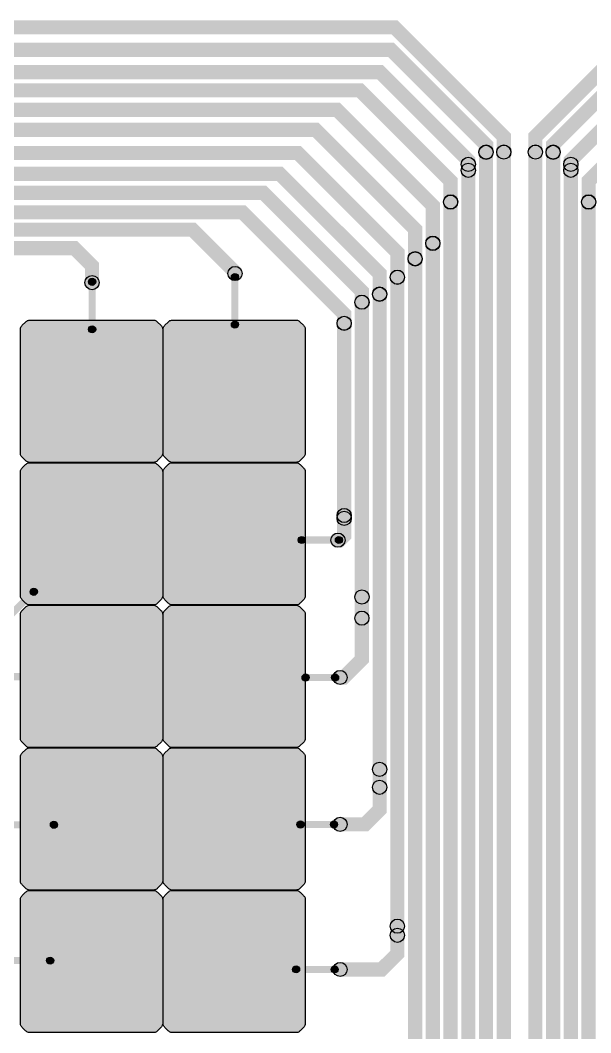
# Model space of a CAD drawing. Extents: x -57500 to 57500, y -57500 to 57500.
# Drawn here: x -7045 to 995, y 21105 to 35381 of the extents above; entities that cross this region are included whole.
import ezdxf

# ---------------------------------------------------------------- set-up
doc = ezdxf.new("R2010")
doc.units = 0
doc.header["$MEASUREMENT"] = 0
doc.layers.get('0').update_dxf_attribs({"color": 160, "true_color": 0x003fff})
doc.layers.add('Metal1', color=160, linetype='Continuous', true_color=0x003fff)

msp = doc.modelspace()

# ---------------------------------------------------------------- hatches: boundary and pattern name
h = msp.add_hatch(color=5)
edge = h.paths.add_edge_path(flags=0)
edge.add_arc((-480.25, 33522.95), 100, 0, 360)
h = msp.add_hatch(color=5)
edge = h.paths.add_edge_path(flags=0)
edge.add_arc((-480.1, 33518.1), 100, 0, 360)
h = msp.add_hatch(color=5)
edge = h.paths.add_edge_path(flags=0)
edge.add_arc((-230.6, 33521.85), 100, 0, 360)
h = msp.add_hatch(color=5)
edge = h.paths.add_edge_path(flags=0)
edge.add_arc((-230.25, 33522.95), 100, 0, 360)
h = msp.add_hatch(color=5)
edge = h.paths.add_edge_path(flags=0)
edge.add_arc((214.65, 33523.4), 100, 0, 360)
h = msp.add_hatch(color=5)
edge = h.paths.add_edge_path(flags=0)
edge.add_arc((215, 33522.3), 100, 0, 360)
h = msp.add_hatch(color=5)
edge = h.paths.add_edge_path(flags=0)
edge.add_arc((464.5, 33518.55), 100, 0, 360)
h = msp.add_hatch(color=5)
edge = h.paths.add_edge_path(flags=0)
edge.add_arc((464.65, 33523.4), 100, 0, 360)
h = msp.add_hatch(color=5)
edge = h.paths.add_edge_path(flags=0)
edge.add_arc((-730.25, 33349.3), 100, 0, 360)
h = msp.add_hatch(color=5)
edge = h.paths.add_edge_path(flags=0)
edge.add_arc((714.65, 33349.75), 100, 0, 360)
h = msp.add_hatch(color=5)
edge = h.paths.add_edge_path(flags=0)
edge.add_arc((-730.25, 33265.55), 100, 0, 360)
h = msp.add_hatch(color=5)
edge = h.paths.add_edge_path(flags=0)
edge.add_arc((714.65, 33266), 100, 0, 360)
h = msp.add_hatch(color=5)
edge = h.paths.add_edge_path(flags=0)
edge.add_arc((-980.85, 32816.15), 100, 0, 360)
h = msp.add_hatch(color=5)
edge = h.paths.add_edge_path(flags=0)
edge.add_arc((-980.25, 32821), 100, 0, 360)
h = msp.add_hatch(color=5)
edge = h.paths.add_edge_path(flags=0)
edge.add_arc((964.65, 32821.45), 100, 0, 360)
h = msp.add_hatch(color=5)
edge = h.paths.add_edge_path(flags=0)
edge.add_arc((965.25, 32816.6), 100, 0, 360)
h = msp.add_hatch(color=5)
edge = h.paths.add_edge_path(flags=0)
edge.add_arc((-1230.75, 32233.95), 100, 0, 360)
h = msp.add_hatch(color=5)
edge = h.paths.add_edge_path(flags=0)
edge.add_arc((-1230.25, 32238.2), 100, 0, 360)
h = msp.add_hatch(color=5)
edge = h.paths.add_edge_path(flags=0)
edge.add_arc((-1480.25, 32020.95), 100, 0, 360)
h = msp.add_hatch(color=5)
edge = h.paths.add_edge_path(flags=0)
edge.add_arc((-1480.15, 32015.5), 100, 0, 360)
h = msp.add_hatch(color=5)
edge = h.paths.add_edge_path(flags=0)
edge.add_arc((-4018.2, 31810.75), 100, 0, 360)
h = msp.add_hatch(color=5)
edge = h.paths.add_edge_path(flags=0)
edge.add_arc((-1730.25, 31758.9), 100, 0, 360)
h = msp.add_hatch(color=5)
edge = h.paths.add_edge_path(flags=0)
edge.add_arc((-1729.7, 31756.8), 100, 0, 360)
h = msp.add_hatch(color=5)
edge = h.paths.add_edge_path(flags=0)
edge.add_arc((-6033.5, 31681.5), 100, 0, 360)
h = msp.add_hatch(color=5)
edge = h.paths.add_edge_path(flags=0)
edge.add_arc((-6032.2, 31693.25), 50, 0, 360)
h = msp.add_hatch(color=5)
edge = h.paths.add_edge_path(flags=0)
edge.add_arc((-4020.1, 31761.7), 50, 0, 360)
h = msp.add_hatch(color=5)
edge = h.paths.add_edge_path(flags=0)
edge.add_arc((-1980.25, 31520.95), 100, 0, 360)
h = msp.add_hatch(color=5)
edge = h.paths.add_edge_path(flags=0)
edge.add_arc((-1980.25, 31516.15), 100, 0, 360)
h = msp.add_hatch(color=5)
edge = h.paths.add_edge_path(flags=0)
edge.add_arc((-2230.25, 31406.3), 100, 0, 360)
h = msp.add_hatch(color=5)
edge = h.paths.add_edge_path(flags=0)
edge.add_arc((-2229.95, 31405.3), 100, 0, 360)
for points in [[(-5063.689, 31079.716), (-5056.277, 31072.284), (-5049.725, 31064.065), (-5044.442, 31054.948), (-5040.575, 31045.098), (-5038.206, 31034.629), (-5037.479, 31023.934), (-5037.479, 29282.883), (-5037.562, 29271.075), (-5039.357, 29259.387), (-5043.062, 29248.096), (-5048.619, 29237.603), (-5055.801, 29228.215), (-5064.13, 29219.845), (-5110.264, 29173.711), (-5117.696, 29166.299), (-5125.915, 29159.747), (-5135.033, 29154.464), (-5144.883, 29150.597), (-5155.351, 29148.228), (-5166.047, 29147.501), (-6907.098, 29147.501), (-6918.905, 29147.584), (-6930.593, 29149.379), (-6941.884, 29153.084), (-6952.377, 29158.641), (-6961.766, 29165.823), (-6970.135, 29174.152), (-7016.269, 29220.286), (-7023.682, 29227.718), (-7030.233, 29235.937), (-7035.516, 29245.055), (-7039.384, 29254.905), (-7041.752, 29265.373), (-7042.479, 29276.069), (-7042.479, 31017.119), (-7042.397, 31028.927), (-7040.602, 31040.615), (-7036.896, 31051.906), (-7031.339, 31062.399), (-7024.157, 31071.787), (-7015.828, 31080.157), (-6969.694, 31126.291), (-6962.262, 31133.704), (-6954.043, 31140.255), (-6944.926, 31145.538), (-6935.076, 31149.406), (-6924.607, 31151.774), (-6913.912, 31152.501), (-5172.861, 31152.501), (-5161.053, 31152.419), (-5149.365, 31150.624), (-5138.074, 31146.918), (-5127.581, 31141.361), (-5118.193, 31134.179), (-5109.823, 31125.85)], [(-3053.689, 31079.716), (-3046.277, 31072.284), (-3039.725, 31064.065), (-3034.442, 31054.948), (-3030.575, 31045.098), (-3028.206, 31034.629), (-3027.479, 31023.934), (-3027.479, 29282.883), (-3027.562, 29271.075), (-3029.357, 29259.387), (-3033.062, 29248.096), (-3038.619, 29237.603), (-3045.801, 29228.215), (-3054.13, 29219.845), (-3100.264, 29173.711), (-3107.696, 29166.299), (-3115.915, 29159.747), (-3125.033, 29154.464), (-3134.883, 29150.597), (-3145.351, 29148.228), (-3156.047, 29147.501), (-4897.098, 29147.501), (-4908.905, 29147.584), (-4920.593, 29149.379), (-4931.884, 29153.084), (-4942.377, 29158.641), (-4951.766, 29165.823), (-4960.135, 29174.152), (-5006.269, 29220.286), (-5013.682, 29227.718), (-5020.233, 29235.937), (-5025.516, 29245.055), (-5029.384, 29254.905), (-5031.752, 29265.373), (-5032.479, 29276.069), (-5032.479, 31017.119), (-5032.397, 31028.927), (-5030.602, 31040.615), (-5026.896, 31051.906), (-5021.339, 31062.399), (-5014.157, 31071.787), (-5005.828, 31080.157), (-4959.694, 31126.291), (-4952.262, 31133.704), (-4944.043, 31140.255), (-4934.926, 31145.538), (-4925.076, 31149.406), (-4914.607, 31151.774), (-4903.912, 31152.501), (-3162.861, 31152.501), (-3151.053, 31152.419), (-3139.365, 31150.624), (-3128.074, 31146.918), (-3117.581, 31141.361), (-3108.193, 31134.179), (-3099.823, 31125.85)], [(-5063.689, 29069.716), (-5056.277, 29062.284), (-5049.725, 29054.065), (-5044.442, 29044.948), (-5040.575, 29035.098), (-5038.206, 29024.629), (-5037.479, 29013.934), (-5037.479, 27272.883), (-5037.562, 27261.075), (-5039.357, 27249.387), (-5043.062, 27238.096), (-5048.619, 27227.603), (-5055.801, 27218.215), (-5064.13, 27209.845), (-5110.264, 27163.711), (-5117.696, 27156.299), (-5125.915, 27149.747), (-5135.033, 27144.464), (-5144.883, 27140.597), (-5155.351, 27138.228), (-5166.047, 27137.501), (-6907.098, 27137.501), (-6918.905, 27137.584), (-6930.593, 27139.379), (-6941.884, 27143.084), (-6952.377, 27148.641), (-6961.766, 27155.823), (-6970.135, 27164.152), (-7016.269, 27210.286), (-7023.682, 27217.718), (-7030.233, 27225.937), (-7035.516, 27235.055), (-7039.384, 27244.905), (-7041.752, 27255.373), (-7042.479, 27266.069), (-7042.479, 29007.119), (-7042.397, 29018.927), (-7040.602, 29030.615), (-7036.896, 29041.906), (-7031.339, 29052.399), (-7024.157, 29061.787), (-7015.828, 29070.157), (-6969.694, 29116.291), (-6962.262, 29123.704), (-6954.043, 29130.255), (-6944.926, 29135.538), (-6935.076, 29139.406), (-6924.607, 29141.774), (-6913.912, 29142.501), (-5172.861, 29142.501), (-5161.053, 29142.419), (-5149.365, 29140.624), (-5138.074, 29136.918), (-5127.581, 29131.361), (-5118.193, 29124.179), (-5109.823, 29115.85)], [(-3053.689, 29069.716), (-3046.277, 29062.284), (-3039.725, 29054.065), (-3034.442, 29044.948), (-3030.575, 29035.098), (-3028.206, 29024.629), (-3027.479, 29013.934), (-3027.479, 27272.883), (-3027.562, 27261.075), (-3029.357, 27249.387), (-3033.062, 27238.096), (-3038.619, 27227.603), (-3045.801, 27218.215), (-3054.13, 27209.845), (-3100.264, 27163.711), (-3107.696, 27156.299), (-3115.915, 27149.747), (-3125.033, 27144.464), (-3134.883, 27140.597), (-3145.351, 27138.228), (-3156.047, 27137.501), (-4897.098, 27137.501), (-4908.905, 27137.584), (-4920.593, 27139.379), (-4931.884, 27143.084), (-4942.377, 27148.641), (-4951.766, 27155.823), (-4960.135, 27164.152), (-5006.269, 27210.286), (-5013.682, 27217.718), (-5020.233, 27225.937), (-5025.516, 27235.055), (-5029.384, 27244.905), (-5031.752, 27255.373), (-5032.479, 27266.069), (-5032.479, 29007.119), (-5032.397, 29018.927), (-5030.602, 29030.615), (-5026.896, 29041.906), (-5021.339, 29052.399), (-5014.157, 29061.787), (-5005.828, 29070.157), (-4959.694, 29116.291), (-4952.262, 29123.704), (-4944.043, 29130.255), (-4934.926, 29135.538), (-4925.076, 29139.406), (-4914.607, 29141.774), (-4903.912, 29142.501), (-3162.861, 29142.501), (-3151.053, 29142.419), (-3139.365, 29140.624), (-3128.074, 29136.918), (-3117.581, 29131.361), (-3108.193, 29124.179), (-3099.823, 29115.85)], [(-5063.689, 27059.716), (-5056.277, 27052.284), (-5049.725, 27044.065), (-5044.442, 27034.948), (-5040.575, 27025.098), (-5038.206, 27014.629), (-5037.479, 27003.934), (-5037.479, 25262.883), (-5037.562, 25251.075), (-5039.357, 25239.387), (-5043.062, 25228.096), (-5048.619, 25217.603), (-5055.801, 25208.215), (-5064.13, 25199.845), (-5110.264, 25153.711), (-5117.696, 25146.299), (-5125.915, 25139.747), (-5135.033, 25134.464), (-5144.883, 25130.597), (-5155.351, 25128.228), (-5166.047, 25127.501), (-6907.098, 25127.501), (-6918.905, 25127.584), (-6930.593, 25129.379), (-6941.884, 25133.084), (-6952.377, 25138.641), (-6961.766, 25145.823), (-6970.135, 25154.152), (-7016.269, 25200.286), (-7023.682, 25207.718), (-7030.233, 25215.937), (-7035.516, 25225.055), (-7039.384, 25234.905), (-7041.752, 25245.373), (-7042.479, 25256.069), (-7042.479, 26997.119), (-7042.397, 27008.927), (-7040.602, 27020.615), (-7036.896, 27031.906), (-7031.339, 27042.399), (-7024.157, 27051.787), (-7015.828, 27060.157), (-6969.694, 27106.291), (-6962.262, 27113.704), (-6954.043, 27120.255), (-6944.926, 27125.538), (-6935.076, 27129.406), (-6924.607, 27131.774), (-6913.912, 27132.501), (-5172.861, 27132.501), (-5161.053, 27132.419), (-5149.365, 27130.624), (-5138.074, 27126.918), (-5127.581, 27121.361), (-5118.193, 27114.179), (-5109.823, 27105.85)], [(-3053.689, 27059.716), (-3046.277, 27052.284), (-3039.725, 27044.065), (-3034.442, 27034.948), (-3030.575, 27025.098), (-3028.206, 27014.629), (-3027.479, 27003.934), (-3027.479, 25262.883), (-3027.562, 25251.075), (-3029.357, 25239.387), (-3033.062, 25228.096), (-3038.619, 25217.603), (-3045.801, 25208.215), (-3054.13, 25199.845), (-3100.264, 25153.711), (-3107.696, 25146.299), (-3115.915, 25139.747), (-3125.033, 25134.464), (-3134.883, 25130.597), (-3145.351, 25128.228), (-3156.047, 25127.501), (-4897.098, 25127.501), (-4908.905, 25127.584), (-4920.593, 25129.379), (-4931.884, 25133.084), (-4942.377, 25138.641), (-4951.766, 25145.823), (-4960.135, 25154.152), (-5006.269, 25200.286), (-5013.682, 25207.718), (-5020.233, 25215.937), (-5025.516, 25225.055), (-5029.384, 25234.905), (-5031.752, 25245.373), (-5032.479, 25256.069), (-5032.479, 26997.119), (-5032.397, 27008.927), (-5030.602, 27020.615), (-5026.896, 27031.906), (-5021.339, 27042.399), (-5014.157, 27051.787), (-5005.828, 27060.157), (-4959.694, 27106.291), (-4952.262, 27113.704), (-4944.043, 27120.255), (-4934.926, 27125.538), (-4925.076, 27129.406), (-4914.607, 27131.774), (-4903.912, 27132.501), (-3162.861, 27132.501), (-3151.053, 27132.419), (-3139.365, 27130.624), (-3128.074, 27126.918), (-3117.581, 27121.361), (-3108.193, 27114.179), (-3099.823, 27105.85)], [(-5063.689, 25049.716), (-5056.277, 25042.284), (-5049.725, 25034.065), (-5044.442, 25024.948), (-5040.575, 25015.098), (-5038.206, 25004.629), (-5037.479, 24993.934), (-5037.479, 23252.883), (-5037.562, 23241.075), (-5039.357, 23229.387), (-5043.062, 23218.096), (-5048.619, 23207.603), (-5055.801, 23198.215), (-5064.13, 23189.845), (-5110.264, 23143.711), (-5117.696, 23136.299), (-5125.915, 23129.747), (-5135.033, 23124.464), (-5144.883, 23120.597), (-5155.351, 23118.228), (-5166.047, 23117.501), (-6907.098, 23117.501), (-6918.905, 23117.584), (-6930.593, 23119.379), (-6941.884, 23123.084), (-6952.377, 23128.641), (-6961.766, 23135.823), (-6970.135, 23144.152), (-7016.269, 23190.286), (-7023.682, 23197.718), (-7030.233, 23205.937), (-7035.516, 23215.055), (-7039.384, 23224.905), (-7041.752, 23235.373), (-7042.479, 23246.069), (-7042.479, 24987.119), (-7042.397, 24998.927), (-7040.602, 25010.615), (-7036.896, 25021.906), (-7031.339, 25032.399), (-7024.157, 25041.787), (-7015.828, 25050.157), (-6969.694, 25096.291), (-6962.262, 25103.704), (-6954.043, 25110.255), (-6944.926, 25115.538), (-6935.076, 25119.406), (-6924.607, 25121.774), (-6913.912, 25122.501), (-5172.861, 25122.501), (-5161.053, 25122.419), (-5149.365, 25120.624), (-5138.074, 25116.918), (-5127.581, 25111.361), (-5118.193, 25104.179), (-5109.823, 25095.85)], [(-3053.689, 25049.716), (-3046.277, 25042.284), (-3039.725, 25034.065), (-3034.442, 25024.948), (-3030.575, 25015.098), (-3028.206, 25004.629), (-3027.479, 24993.934), (-3027.479, 23252.883), (-3027.562, 23241.075), (-3029.357, 23229.387), (-3033.062, 23218.096), (-3038.619, 23207.603), (-3045.801, 23198.215), (-3054.13, 23189.845), (-3100.264, 23143.711), (-3107.696, 23136.299), (-3115.915, 23129.747), (-3125.033, 23124.464), (-3134.883, 23120.597), (-3145.351, 23118.228), (-3156.047, 23117.501), (-4897.098, 23117.501), (-4908.905, 23117.584), (-4920.593, 23119.379), (-4931.884, 23123.084), (-4942.377, 23128.641), (-4951.766, 23135.823), (-4960.135, 23144.152), (-5006.269, 23190.286), (-5013.682, 23197.718), (-5020.233, 23205.937), (-5025.516, 23215.055), (-5029.384, 23224.905), (-5031.752, 23235.373), (-5032.479, 23246.069), (-5032.479, 24987.119), (-5032.397, 24998.927), (-5030.602, 25010.615), (-5026.896, 25021.906), (-5021.339, 25032.399), (-5014.157, 25041.787), (-5005.828, 25050.157), (-4959.694, 25096.291), (-4952.262, 25103.704), (-4944.043, 25110.255), (-4934.926, 25115.538), (-4925.076, 25119.406), (-4914.607, 25121.774), (-4903.912, 25122.501), (-3162.861, 25122.501), (-3151.053, 25122.419), (-3139.365, 25120.624), (-3128.074, 25116.918), (-3117.581, 25111.361), (-3108.193, 25104.179), (-3099.823, 25095.85)], [(-5063.689, 23039.716), (-5056.277, 23032.284), (-5049.725, 23024.065), (-5044.442, 23014.948), (-5040.575, 23005.098), (-5038.206, 22994.629), (-5037.479, 22983.934), (-5037.479, 21242.883), (-5037.562, 21231.075), (-5039.357, 21219.387), (-5043.062, 21208.096), (-5048.619, 21197.603), (-5055.801, 21188.215), (-5064.13, 21179.845), (-5110.264, 21133.711), (-5117.696, 21126.299), (-5125.915, 21119.747), (-5135.033, 21114.464), (-5144.883, 21110.597), (-5155.351, 21108.228), (-5166.047, 21107.501), (-6907.098, 21107.501), (-6918.905, 21107.584), (-6930.593, 21109.379), (-6941.884, 21113.084), (-6952.377, 21118.641), (-6961.766, 21125.823), (-6970.135, 21134.152), (-7016.269, 21180.286), (-7023.682, 21187.718), (-7030.233, 21195.937), (-7035.516, 21205.055), (-7039.384, 21214.905), (-7041.752, 21225.373), (-7042.479, 21236.069), (-7042.479, 22977.119), (-7042.397, 22988.927), (-7040.602, 23000.615), (-7036.896, 23011.906), (-7031.339, 23022.399), (-7024.157, 23031.787), (-7015.828, 23040.157), (-6969.694, 23086.291), (-6962.262, 23093.704), (-6954.043, 23100.255), (-6944.926, 23105.538), (-6935.076, 23109.406), (-6924.607, 23111.774), (-6913.912, 23112.501), (-5172.861, 23112.501), (-5161.053, 23112.419), (-5149.365, 23110.624), (-5138.074, 23106.918), (-5127.581, 23101.361), (-5118.193, 23094.179), (-5109.823, 23085.85)], [(-3053.689, 23039.716), (-3046.277, 23032.284), (-3039.725, 23024.065), (-3034.442, 23014.948), (-3030.575, 23005.098), (-3028.206, 22994.629), (-3027.479, 22983.934), (-3027.479, 21242.883), (-3027.562, 21231.075), (-3029.357, 21219.387), (-3033.062, 21208.096), (-3038.619, 21197.603), (-3045.801, 21188.215), (-3054.13, 21179.845), (-3100.264, 21133.711), (-3107.696, 21126.299), (-3115.915, 21119.747), (-3125.033, 21114.464), (-3134.883, 21110.597), (-3145.351, 21108.228), (-3156.047, 21107.501), (-4897.098, 21107.501), (-4908.905, 21107.584), (-4920.593, 21109.379), (-4931.884, 21113.084), (-4942.377, 21118.641), (-4951.766, 21125.823), (-4960.135, 21134.152), (-5006.269, 21180.286), (-5013.682, 21187.718), (-5020.233, 21195.937), (-5025.516, 21205.055), (-5029.384, 21214.905), (-5031.752, 21225.373), (-5032.479, 21236.069), (-5032.479, 22977.119), (-5032.397, 22988.927), (-5030.602, 23000.615), (-5026.896, 23011.906), (-5021.339, 23022.399), (-5014.157, 23031.787), (-5005.828, 23040.157), (-4959.694, 23086.291), (-4952.262, 23093.704), (-4944.043, 23100.255), (-4934.926, 23105.538), (-4925.076, 23109.406), (-4914.607, 23111.774), (-4903.912, 23112.501), (-3162.861, 23112.501), (-3151.053, 23112.419), (-3139.365, 23110.624), (-3128.074, 23106.918), (-3117.581, 23101.361), (-3108.193, 23094.179), (-3099.823, 23085.85)]]:
    msp.add_hatch(color=5).paths.add_polyline_path(points, flags=0)
h = msp.add_hatch(color=5)
edge = h.paths.add_edge_path(flags=0)
edge.add_arc((-4020.1, 31090.1), 50, 0, 360)
h = msp.add_hatch(color=5)
edge = h.paths.add_edge_path(flags=0)
edge.add_arc((-2480.25, 31109.6), 100, 0, 360)
h = msp.add_hatch(color=5)
edge = h.paths.add_edge_path(flags=0)
edge.add_arc((-2480.2, 31106.85), 100, 0, 360)
h = msp.add_hatch(color=5)
edge = h.paths.add_edge_path(flags=0)
edge.add_arc((-6032.2, 31022.95), 50, 0, 360)
h = msp.add_hatch(color=5)
edge = h.paths.add_edge_path(flags=0)
edge.add_arc((-2480.25, 28398.05), 100, 0, 360)
h = msp.add_hatch(color=5)
edge = h.paths.add_edge_path(flags=0)
edge.add_arc((-2480.25, 28358.55), 100, 0, 360)
h = msp.add_hatch(color=5)
edge = h.paths.add_edge_path(flags=0)
edge.add_arc((-2567.5, 28050.25), 100, 0, 360)
h = msp.add_hatch(color=5)
edge = h.paths.add_edge_path(flags=0)
edge.add_arc((-3078.2, 28052.45), 50, 0, 360)
h = msp.add_hatch(color=5)
edge = h.paths.add_edge_path(flags=0)
edge.add_arc((-2554.45, 28052.45), 50, 0, 360)
h = msp.add_hatch(color=5)
edge = h.paths.add_edge_path(flags=0)
edge.add_arc((-6853.95, 27322.3), 50, 0, 360)
h = msp.add_hatch(color=5)
edge = h.paths.add_edge_path(flags=0)
edge.add_arc((-2229.9, 27248.95), 100, 0, 360)
h = msp.add_hatch(color=5)
edge = h.paths.add_edge_path(flags=0)
edge.add_arc((-2230.25, 26950.9), 100, 0, 360)
h = msp.add_hatch(color=5)
edge = h.paths.add_edge_path(flags=0)
edge.add_arc((-3024, 26112.85), 50, 0, 360)
h = msp.add_hatch(color=5)
edge = h.paths.add_edge_path(flags=0)
edge.add_arc((-2608, 26112.85), 50, 0, 360)
h = msp.add_hatch(color=5)
edge = h.paths.add_edge_path(flags=0)
edge.add_arc((-2538.45, 26115.1), 100, 0, 360)
h = msp.add_hatch(color=5)
edge = h.paths.add_edge_path(flags=0)
edge.add_arc((-1980.45, 24819.15), 100, 0, 360)
h = msp.add_hatch(color=5)
edge = h.paths.add_edge_path(flags=0)
edge.add_arc((-1980.25, 24566.6), 100, 0, 360)
h = msp.add_hatch(color=5)
edge = h.paths.add_edge_path(flags=0)
edge.add_arc((-2537.55, 24042.95), 100, 0, 360)
h = msp.add_hatch(color=5)
edge = h.paths.add_edge_path(flags=0)
edge.add_arc((-6570.85, 24037.8), 50, 0, 360)
h = msp.add_hatch(color=5)
edge = h.paths.add_edge_path(flags=0)
edge.add_arc((-3095.45, 24041.2), 50, 0, 360)
h = msp.add_hatch(color=5)
edge = h.paths.add_edge_path(flags=0)
edge.add_arc((-2623.85, 24041.2), 50, 0, 360)
h = msp.add_hatch(color=5)
edge = h.paths.add_edge_path(flags=0)
edge.add_arc((-1730.1, 22607.75), 100, 0, 360)
h = msp.add_hatch(color=5)
edge = h.paths.add_edge_path(flags=0)
edge.add_arc((-1730.25, 22479.45), 100, 0, 360)
h = msp.add_hatch(color=5)
edge = h.paths.add_edge_path(flags=0)
edge.add_arc((-6623.85, 22122.25), 50, 0, 360)
h = msp.add_hatch(color=5)
edge = h.paths.add_edge_path(flags=0)
edge.add_arc((-3157.7, 21998.45), 50, 0, 360)
h = msp.add_hatch(color=5)
edge = h.paths.add_edge_path(flags=0)
edge.add_arc((-2614.55, 21998.45), 50, 0, 360)
h = msp.add_hatch(color=5)
edge = h.paths.add_edge_path(flags=0)
edge.add_arc((-2537.25, 21997.75), 100, 0, 360)

# ---------------------------------------------------------------- linework, layer by layer
at = {"layer": 'Metal1'}
for points, const_width in [([(-29752.15, 29373.2), (-29752.15, 29703.05), (-28799.75, 30655.45), (-23601.95, 30655.45), (-18976.45, 35280.95), (-1771.15, 35280.95), (-230.6, 33740.4), (-230.6, 33521.85)], 200), ([(29736.55, 29373.65), (29736.55, 29703.5), (28784.15, 30655.9), (23586.35, 30655.9), (18960.85, 35281.4), (1755.55, 35281.4), (215, 33740.85), (215, 33522.3)], 200), ([(-23255.5, 30470.8), (-18761.7, 34964.6), (-1820, 34964.6), (-480.1, 33624.7), (-480.1, 33518.1)], 200), ([(23239.9, 30471.25), (18746.1, 34965.05), (1804.4, 34965.05), (464.5, 33625.15), (464.5, 33518.55)], 200), ([(-24540.9, 29269.5), (-24008.4, 29269.5), (-18627.8, 34650.1), (-1974.75, 34650.1), (-730.25, 33405.6), (-730.25, 33349.3)], 200), ([(24525.3, 29269.95), (23992.8, 29269.95), (18612.2, 34650.55), (1959.15, 34650.55), (714.65, 33406.05), (714.65, 33349.75)], 200), ([(-29752.5, 27061.95), (-29752.5, 27623.6), (-29275.65, 28100.45), (-24179.05, 28100.45), (-17885.7, 34393.8), (-2260.45, 34393.8), (-980.85, 33114.2), (-980.85, 32816.15)], 200), ([(29736.9, 27062.4), (29736.9, 27624.05), (29260.05, 28100.9), (24163.45, 28100.9), (17870.1, 34394.25), (2244.85, 34394.25), (965.25, 33114.65), (965.25, 32816.6)], 200), ([(-27300.95, 26970.9), (-27242.3, 27029.55), (-27242.3, 27538.2), (-26929.75, 27850.75), (-24047.35, 27850.75), (-17779.2, 34118.9), (-2580.55, 34118.9), (-1230.75, 32769.1), (-1230.75, 32233.95)], 200), ([(-24749.85, 26768.65), (-17681.55, 33836.95), (-2882.95, 33836.95), (-1480.15, 32434.15), (-1480.15, 32015.5)], 200), ([(-29768.75, 24186.55), (-29768.75, 24986.6), (-29221.05, 25534.3), (-23668.25, 25534.3), (-22854.2, 26348.35), (-22854.2, 28255.8), (-17601.35, 33508.65), (-3133.8, 33508.65), (-1729.7, 32104.55), (-1729.7, 31756.8)], 200), ([(-480.25, 33522.95), (-480.25, 12765.4)], 200), ([(-230.25, 33522.95), (-230.25, 10572.15)], 200), ([(214.65, 33523.4), (214.65, 10572.6)], 200), ([(464.65, 33523.4), (464.65, 12765.85)], 200), ([(-27220.15, 24535), (-27220.15, 24852.9), (-26790.95, 25282.1), (-23528.7, 25282.1), (-22580.25, 26230.55), (-22580.25, 28148.6), (-17513.2, 33215.65), (-3387.35, 33215.65), (-1980.25, 31808.55), (-1980.25, 31516.15)], 200), ([(-730.25, 33265.55), (-730.25, 15041.05)], 200), ([(714.65, 33266), (714.65, 15041.5)], 200), ([(-24401.1, 24174.1), (-23744.15, 24174.1), (-22281.7, 25636.55), (-22281.7, 28062.65), (-17396.5, 32947.85), (-3620.15, 32947.85), (-2229.95, 31557.65), (-2229.95, 31405.3)], 200), ([(-980.25, 32821), (-980.25, 16528.1)], 200), ([(964.65, 32821.45), (964.65, 16528.55)], 200), ([(-29802.35, 21892.65), (-29802.35, 22634.45), (-29442.15, 22994.65), (-23783.2, 22994.65), (-22034.65, 24743.2), (-22034.65, 27919.2), (-17281.9, 32671.95), (-3913.45, 32671.95), (-2480.2, 31238.7), (-2480.2, 31106.85)], 200), ([(-27247.15, 21877.25), (-27247.15, 22279.95), (-26823.3, 22703.8), (-23654.8, 22703.8), (-21757.85, 24600.75), (-21757.85, 27814.35), (-17142.8, 32429.4), (-4619.65, 32429.4), (-4018.2, 31827.95), (-4018.2, 31810.75)], 200), ([(-24420.1, 21523.7), (-24054.45, 21523.7), (-21495.25, 24082.9), (-21495.25, 27717.75), (-17044.45, 32168.55), (-6282, 32168.55), (-6033.5, 31920.05), (-6033.5, 31681.5)], 200), ([(-1230.25, 32238.2), (-1230.25, 18504.4)], 200), ([(-1480.25, 32020.95), (-1480.25, 20555.65)], 200), ([(-1730.25, 31758.9), (-1730.25, 22479.45)], 200), ([(-6032.2, 31022.95), (-6032.2, 31693.25)], 100), ([(-4020.1, 31090.1), (-4020.1, 31761.7)], 100), ([(-1980.25, 31520.95), (-1980.25, 24566.6)], 200), ([(-2230.25, 31406.3), (-2230.25, 26950.9)], 200), ([(-2480.25, 31109.6), (-2480.25, 28358.55)], 200), ([(-2567.5, 28050.25), (-2543.85, 28050.25), (-2480.25, 28113.85), (-2480.25, 28398.05)], 200), ([(-3078.2, 28052.45), (-2554.45, 28052.45)], 100), ([(-7530.8, 26645.45), (-6853.95, 27322.3)], 100), ([(-2538.45, 26115.1), (-2485.55, 26115.1), (-2229.9, 26370.75), (-2229.9, 27248.95)], 200), ([(-6349.05, 26125.2), (-7392.3, 26125.2)], 100), ([(-3024, 26112.85), (-2608, 26112.85)], 100), ([(-2537.55, 24042.95), (-2187.1, 24042.95), (-1980.45, 24249.6), (-1980.45, 24819.15)], 200), ([(-6570.85, 24037.8), (-7476.95, 24037.8)], 100), ([(-3095.45, 24041.2), (-2623.85, 24041.2)], 100), ([(-2537.25, 21997.75), (-1952.55, 21997.75), (-1730.1, 22220.2), (-1730.1, 22607.75)], 200), ([(-6623.85, 22122.25), (-7527.3, 22122.25)], 100), ([(-3157.7, 21998.45), (-2614.55, 21998.45)], 100)]:
    msp.add_lwpolyline(points, dxfattribs=dict(at, const_width=const_width))
for points in [[(-5063.689, 31079.716), (-5056.277, 31072.284), (-5049.725, 31064.065), (-5044.442, 31054.948), (-5040.575, 31045.098), (-5038.206, 31034.629), (-5037.479, 31023.934), (-5037.479, 29282.883), (-5037.562, 29271.075), (-5039.357, 29259.387), (-5043.062, 29248.096), (-5048.619, 29237.603), (-5055.801, 29228.215), (-5064.13, 29219.845), (-5110.264, 29173.711), (-5117.696, 29166.299), (-5125.915, 29159.747), (-5135.033, 29154.464), (-5144.883, 29150.597), (-5155.351, 29148.228), (-5166.047, 29147.501), (-6907.098, 29147.501), (-6918.905, 29147.584), (-6930.593, 29149.379), (-6941.884, 29153.084), (-6952.377, 29158.641), (-6961.766, 29165.823), (-6970.135, 29174.152), (-7016.269, 29220.286), (-7023.682, 29227.718), (-7030.233, 29235.937), (-7035.516, 29245.055), (-7039.384, 29254.905), (-7041.752, 29265.373), (-7042.479, 29276.069), (-7042.479, 31017.119), (-7042.397, 31028.927), (-7040.602, 31040.615), (-7036.896, 31051.906), (-7031.339, 31062.399), (-7024.157, 31071.787), (-7015.828, 31080.157), (-6969.694, 31126.291), (-6962.262, 31133.704), (-6954.043, 31140.255), (-6944.926, 31145.538), (-6935.076, 31149.406), (-6924.607, 31151.774), (-6913.912, 31152.501), (-5172.861, 31152.501), (-5161.053, 31152.419), (-5149.365, 31150.624), (-5138.074, 31146.918), (-5127.581, 31141.361), (-5118.193, 31134.179), (-5109.823, 31125.85)], [(-3053.689, 31079.716), (-3046.277, 31072.284), (-3039.725, 31064.065), (-3034.442, 31054.948), (-3030.575, 31045.098), (-3028.206, 31034.629), (-3027.479, 31023.934), (-3027.479, 29282.883), (-3027.562, 29271.075), (-3029.357, 29259.387), (-3033.062, 29248.096), (-3038.619, 29237.603), (-3045.801, 29228.215), (-3054.13, 29219.845), (-3100.264, 29173.711), (-3107.696, 29166.299), (-3115.915, 29159.747), (-3125.033, 29154.464), (-3134.883, 29150.597), (-3145.351, 29148.228), (-3156.047, 29147.501), (-4897.098, 29147.501), (-4908.905, 29147.584), (-4920.593, 29149.379), (-4931.884, 29153.084), (-4942.377, 29158.641), (-4951.766, 29165.823), (-4960.135, 29174.152), (-5006.269, 29220.286), (-5013.682, 29227.718), (-5020.233, 29235.937), (-5025.516, 29245.055), (-5029.384, 29254.905), (-5031.752, 29265.373), (-5032.479, 29276.069), (-5032.479, 31017.119), (-5032.397, 31028.927), (-5030.602, 31040.615), (-5026.896, 31051.906), (-5021.339, 31062.399), (-5014.157, 31071.787), (-5005.828, 31080.157), (-4959.694, 31126.291), (-4952.262, 31133.704), (-4944.043, 31140.255), (-4934.926, 31145.538), (-4925.076, 31149.406), (-4914.607, 31151.774), (-4903.912, 31152.501), (-3162.861, 31152.501), (-3151.053, 31152.419), (-3139.365, 31150.624), (-3128.074, 31146.918), (-3117.581, 31141.361), (-3108.193, 31134.179), (-3099.823, 31125.85)], [(-5063.689, 29069.716), (-5056.277, 29062.284), (-5049.725, 29054.065), (-5044.442, 29044.948), (-5040.575, 29035.098), (-5038.206, 29024.629), (-5037.479, 29013.934), (-5037.479, 27272.883), (-5037.562, 27261.075), (-5039.357, 27249.387), (-5043.062, 27238.096), (-5048.619, 27227.603), (-5055.801, 27218.215), (-5064.13, 27209.845), (-5110.264, 27163.711), (-5117.696, 27156.299), (-5125.915, 27149.747), (-5135.033, 27144.464), (-5144.883, 27140.597), (-5155.351, 27138.228), (-5166.047, 27137.501), (-6907.098, 27137.501), (-6918.905, 27137.584), (-6930.593, 27139.379), (-6941.884, 27143.084), (-6952.377, 27148.641), (-6961.766, 27155.823), (-6970.135, 27164.152), (-7016.269, 27210.286), (-7023.682, 27217.718), (-7030.233, 27225.937), (-7035.516, 27235.055), (-7039.384, 27244.905), (-7041.752, 27255.373), (-7042.479, 27266.069), (-7042.479, 29007.119), (-7042.397, 29018.927), (-7040.602, 29030.615), (-7036.896, 29041.906), (-7031.339, 29052.399), (-7024.157, 29061.787), (-7015.828, 29070.157), (-6969.694, 29116.291), (-6962.262, 29123.704), (-6954.043, 29130.255), (-6944.926, 29135.538), (-6935.076, 29139.406), (-6924.607, 29141.774), (-6913.912, 29142.501), (-5172.861, 29142.501), (-5161.053, 29142.419), (-5149.365, 29140.624), (-5138.074, 29136.918), (-5127.581, 29131.361), (-5118.193, 29124.179), (-5109.823, 29115.85)], [(-3053.689, 29069.716), (-3046.277, 29062.284), (-3039.725, 29054.065), (-3034.442, 29044.948), (-3030.575, 29035.098), (-3028.206, 29024.629), (-3027.479, 29013.934), (-3027.479, 27272.883), (-3027.562, 27261.075), (-3029.357, 27249.387), (-3033.062, 27238.096), (-3038.619, 27227.603), (-3045.801, 27218.215), (-3054.13, 27209.845), (-3100.264, 27163.711), (-3107.696, 27156.299), (-3115.915, 27149.747), (-3125.033, 27144.464), (-3134.883, 27140.597), (-3145.351, 27138.228), (-3156.047, 27137.501), (-4897.098, 27137.501), (-4908.905, 27137.584), (-4920.593, 27139.379), (-4931.884, 27143.084), (-4942.377, 27148.641), (-4951.766, 27155.823), (-4960.135, 27164.152), (-5006.269, 27210.286), (-5013.682, 27217.718), (-5020.233, 27225.937), (-5025.516, 27235.055), (-5029.384, 27244.905), (-5031.752, 27255.373), (-5032.479, 27266.069), (-5032.479, 29007.119), (-5032.397, 29018.927), (-5030.602, 29030.615), (-5026.896, 29041.906), (-5021.339, 29052.399), (-5014.157, 29061.787), (-5005.828, 29070.157), (-4959.694, 29116.291), (-4952.262, 29123.704), (-4944.043, 29130.255), (-4934.926, 29135.538), (-4925.076, 29139.406), (-4914.607, 29141.774), (-4903.912, 29142.501), (-3162.861, 29142.501), (-3151.053, 29142.419), (-3139.365, 29140.624), (-3128.074, 29136.918), (-3117.581, 29131.361), (-3108.193, 29124.179), (-3099.823, 29115.85)], [(-5063.689, 27059.716), (-5056.277, 27052.284), (-5049.725, 27044.065), (-5044.442, 27034.948), (-5040.575, 27025.098), (-5038.206, 27014.629), (-5037.479, 27003.934), (-5037.479, 25262.883), (-5037.562, 25251.075), (-5039.357, 25239.387), (-5043.062, 25228.096), (-5048.619, 25217.603), (-5055.801, 25208.215), (-5064.13, 25199.845), (-5110.264, 25153.711), (-5117.696, 25146.299), (-5125.915, 25139.747), (-5135.033, 25134.464), (-5144.883, 25130.597), (-5155.351, 25128.228), (-5166.047, 25127.501), (-6907.098, 25127.501), (-6918.905, 25127.584), (-6930.593, 25129.379), (-6941.884, 25133.084), (-6952.377, 25138.641), (-6961.766, 25145.823), (-6970.135, 25154.152), (-7016.269, 25200.286), (-7023.682, 25207.718), (-7030.233, 25215.937), (-7035.516, 25225.055), (-7039.384, 25234.905), (-7041.752, 25245.373), (-7042.479, 25256.069), (-7042.479, 26997.119), (-7042.397, 27008.927), (-7040.602, 27020.615), (-7036.896, 27031.906), (-7031.339, 27042.399), (-7024.157, 27051.787), (-7015.828, 27060.157), (-6969.694, 27106.291), (-6962.262, 27113.704), (-6954.043, 27120.255), (-6944.926, 27125.538), (-6935.076, 27129.406), (-6924.607, 27131.774), (-6913.912, 27132.501), (-5172.861, 27132.501), (-5161.053, 27132.419), (-5149.365, 27130.624), (-5138.074, 27126.918), (-5127.581, 27121.361), (-5118.193, 27114.179), (-5109.823, 27105.85)], [(-3053.689, 27059.716), (-3046.277, 27052.284), (-3039.725, 27044.065), (-3034.442, 27034.948), (-3030.575, 27025.098), (-3028.206, 27014.629), (-3027.479, 27003.934), (-3027.479, 25262.883), (-3027.562, 25251.075), (-3029.357, 25239.387), (-3033.062, 25228.096), (-3038.619, 25217.603), (-3045.801, 25208.215), (-3054.13, 25199.845), (-3100.264, 25153.711), (-3107.696, 25146.299), (-3115.915, 25139.747), (-3125.033, 25134.464), (-3134.883, 25130.597), (-3145.351, 25128.228), (-3156.047, 25127.501), (-4897.098, 25127.501), (-4908.905, 25127.584), (-4920.593, 25129.379), (-4931.884, 25133.084), (-4942.377, 25138.641), (-4951.766, 25145.823), (-4960.135, 25154.152), (-5006.269, 25200.286), (-5013.682, 25207.718), (-5020.233, 25215.937), (-5025.516, 25225.055), (-5029.384, 25234.905), (-5031.752, 25245.373), (-5032.479, 25256.069), (-5032.479, 26997.119), (-5032.397, 27008.927), (-5030.602, 27020.615), (-5026.896, 27031.906), (-5021.339, 27042.399), (-5014.157, 27051.787), (-5005.828, 27060.157), (-4959.694, 27106.291), (-4952.262, 27113.704), (-4944.043, 27120.255), (-4934.926, 27125.538), (-4925.076, 27129.406), (-4914.607, 27131.774), (-4903.912, 27132.501), (-3162.861, 27132.501), (-3151.053, 27132.419), (-3139.365, 27130.624), (-3128.074, 27126.918), (-3117.581, 27121.361), (-3108.193, 27114.179), (-3099.823, 27105.85)], [(-5063.689, 25049.716), (-5056.277, 25042.284), (-5049.725, 25034.065), (-5044.442, 25024.948), (-5040.575, 25015.098), (-5038.206, 25004.629), (-5037.479, 24993.934), (-5037.479, 23252.883), (-5037.562, 23241.075), (-5039.357, 23229.387), (-5043.062, 23218.096), (-5048.619, 23207.603), (-5055.801, 23198.215), (-5064.13, 23189.845), (-5110.264, 23143.711), (-5117.696, 23136.299), (-5125.915, 23129.747), (-5135.033, 23124.464), (-5144.883, 23120.597), (-5155.351, 23118.228), (-5166.047, 23117.501), (-6907.098, 23117.501), (-6918.905, 23117.584), (-6930.593, 23119.379), (-6941.884, 23123.084), (-6952.377, 23128.641), (-6961.766, 23135.823), (-6970.135, 23144.152), (-7016.269, 23190.286), (-7023.682, 23197.718), (-7030.233, 23205.937), (-7035.516, 23215.055), (-7039.384, 23224.905), (-7041.752, 23235.373), (-7042.479, 23246.069), (-7042.479, 24987.119), (-7042.397, 24998.927), (-7040.602, 25010.615), (-7036.896, 25021.906), (-7031.339, 25032.399), (-7024.157, 25041.787), (-7015.828, 25050.157), (-6969.694, 25096.291), (-6962.262, 25103.704), (-6954.043, 25110.255), (-6944.926, 25115.538), (-6935.076, 25119.406), (-6924.607, 25121.774), (-6913.912, 25122.501), (-5172.861, 25122.501), (-5161.053, 25122.419), (-5149.365, 25120.624), (-5138.074, 25116.918), (-5127.581, 25111.361), (-5118.193, 25104.179), (-5109.823, 25095.85)], [(-3053.689, 25049.716), (-3046.277, 25042.284), (-3039.725, 25034.065), (-3034.442, 25024.948), (-3030.575, 25015.098), (-3028.206, 25004.629), (-3027.479, 24993.934), (-3027.479, 23252.883), (-3027.562, 23241.075), (-3029.357, 23229.387), (-3033.062, 23218.096), (-3038.619, 23207.603), (-3045.801, 23198.215), (-3054.13, 23189.845), (-3100.264, 23143.711), (-3107.696, 23136.299), (-3115.915, 23129.747), (-3125.033, 23124.464), (-3134.883, 23120.597), (-3145.351, 23118.228), (-3156.047, 23117.501), (-4897.098, 23117.501), (-4908.905, 23117.584), (-4920.593, 23119.379), (-4931.884, 23123.084), (-4942.377, 23128.641), (-4951.766, 23135.823), (-4960.135, 23144.152), (-5006.269, 23190.286), (-5013.682, 23197.718), (-5020.233, 23205.937), (-5025.516, 23215.055), (-5029.384, 23224.905), (-5031.752, 23235.373), (-5032.479, 23246.069), (-5032.479, 24987.119), (-5032.397, 24998.927), (-5030.602, 25010.615), (-5026.896, 25021.906), (-5021.339, 25032.399), (-5014.157, 25041.787), (-5005.828, 25050.157), (-4959.694, 25096.291), (-4952.262, 25103.704), (-4944.043, 25110.255), (-4934.926, 25115.538), (-4925.076, 25119.406), (-4914.607, 25121.774), (-4903.912, 25122.501), (-3162.861, 25122.501), (-3151.053, 25122.419), (-3139.365, 25120.624), (-3128.074, 25116.918), (-3117.581, 25111.361), (-3108.193, 25104.179), (-3099.823, 25095.85)], [(-5063.689, 23039.716), (-5056.277, 23032.284), (-5049.725, 23024.065), (-5044.442, 23014.948), (-5040.575, 23005.098), (-5038.206, 22994.629), (-5037.479, 22983.934), (-5037.479, 21242.883), (-5037.562, 21231.075), (-5039.357, 21219.387), (-5043.062, 21208.096), (-5048.619, 21197.603), (-5055.801, 21188.215), (-5064.13, 21179.845), (-5110.264, 21133.711), (-5117.696, 21126.299), (-5125.915, 21119.747), (-5135.033, 21114.464), (-5144.883, 21110.597), (-5155.351, 21108.228), (-5166.047, 21107.501), (-6907.098, 21107.501), (-6918.905, 21107.584), (-6930.593, 21109.379), (-6941.884, 21113.084), (-6952.377, 21118.641), (-6961.766, 21125.823), (-6970.135, 21134.152), (-7016.269, 21180.286), (-7023.682, 21187.718), (-7030.233, 21195.937), (-7035.516, 21205.055), (-7039.384, 21214.905), (-7041.752, 21225.373), (-7042.479, 21236.069), (-7042.479, 22977.119), (-7042.397, 22988.927), (-7040.602, 23000.615), (-7036.896, 23011.906), (-7031.339, 23022.399), (-7024.157, 23031.787), (-7015.828, 23040.157), (-6969.694, 23086.291), (-6962.262, 23093.704), (-6954.043, 23100.255), (-6944.926, 23105.538), (-6935.076, 23109.406), (-6924.607, 23111.774), (-6913.912, 23112.501), (-5172.861, 23112.501), (-5161.053, 23112.419), (-5149.365, 23110.624), (-5138.074, 23106.918), (-5127.581, 23101.361), (-5118.193, 23094.179), (-5109.823, 23085.85)], [(-3053.689, 23039.716), (-3046.277, 23032.284), (-3039.725, 23024.065), (-3034.442, 23014.948), (-3030.575, 23005.098), (-3028.206, 22994.629), (-3027.479, 22983.934), (-3027.479, 21242.883), (-3027.562, 21231.075), (-3029.357, 21219.387), (-3033.062, 21208.096), (-3038.619, 21197.603), (-3045.801, 21188.215), (-3054.13, 21179.845), (-3100.264, 21133.711), (-3107.696, 21126.299), (-3115.915, 21119.747), (-3125.033, 21114.464), (-3134.883, 21110.597), (-3145.351, 21108.228), (-3156.047, 21107.501), (-4897.098, 21107.501), (-4908.905, 21107.584), (-4920.593, 21109.379), (-4931.884, 21113.084), (-4942.377, 21118.641), (-4951.766, 21125.823), (-4960.135, 21134.152), (-5006.269, 21180.286), (-5013.682, 21187.718), (-5020.233, 21195.937), (-5025.516, 21205.055), (-5029.384, 21214.905), (-5031.752, 21225.373), (-5032.479, 21236.069), (-5032.479, 22977.119), (-5032.397, 22988.927), (-5030.602, 23000.615), (-5026.896, 23011.906), (-5021.339, 23022.399), (-5014.157, 23031.787), (-5005.828, 23040.157), (-4959.694, 23086.291), (-4952.262, 23093.704), (-4944.043, 23100.255), (-4934.926, 23105.538), (-4925.076, 23109.406), (-4914.607, 23111.774), (-4903.912, 23112.501), (-3162.861, 23112.501), (-3151.053, 23112.419), (-3139.365, 23110.624), (-3128.074, 23106.918), (-3117.581, 23101.361), (-3108.193, 23094.179), (-3099.823, 23085.85)]]:
    msp.add_lwpolyline(points, close=True, dxfattribs=at)
for centre, radius in [((-480.25, 33522.95), 100), ((-480.1, 33518.1), 100), ((-230.6, 33521.85), 100), ((-230.25, 33522.95), 100), ((214.65, 33523.4), 100), ((215, 33522.3), 100), ((464.5, 33518.55), 100), ((464.65, 33523.4), 100), ((-730.25, 33349.3), 100), ((714.65, 33349.75), 100), ((-730.25, 33265.55), 100), ((714.65, 33266), 100), ((-980.85, 32816.15), 100), ((-980.25, 32821), 100), ((964.65, 32821.45), 100), ((965.25, 32816.6), 100), ((-1230.75, 32233.95), 100), ((-1230.25, 32238.2), 100), ((-1480.25, 32020.95), 100), ((-1480.15, 32015.5), 100), ((-4018.2, 31810.75), 100), ((-1730.25, 31758.9), 100), ((-1729.7, 31756.8), 100), ((-6033.5, 31681.5), 100), ((-6032.2, 31693.25), 50), ((-4020.1, 31761.7), 50), ((-1980.25, 31520.95), 100), ((-1980.25, 31516.15), 100), ((-2230.25, 31406.3), 100), ((-2229.95, 31405.3), 100), ((-4020.1, 31090.1), 50), ((-2480.25, 31109.6), 100), ((-2480.2, 31106.85), 100), ((-6032.2, 31022.95), 50), ((-2480.25, 28398.05), 100), ((-2480.25, 28358.55), 100), ((-2567.5, 28050.25), 100), ((-3078.2, 28052.45), 50), ((-2554.45, 28052.45), 50), ((-6853.95, 27322.3), 50), ((-2229.9, 27248.95), 100), ((-2230.25, 26950.9), 100), ((-3024, 26112.85), 50), ((-2608, 26112.85), 50), ((-2538.45, 26115.1), 100), ((-1980.45, 24819.15), 100), ((-1980.25, 24566.6), 100), ((-2537.55, 24042.95), 100), ((-6570.85, 24037.8), 50), ((-3095.45, 24041.2), 50), ((-2623.85, 24041.2), 50), ((-1730.1, 22607.75), 100), ((-1730.25, 22479.45), 100), ((-6623.85, 22122.25), 50), ((-3157.7, 21998.45), 50), ((-2614.55, 21998.45), 50), ((-2537.25, 21997.75), 100)]:
    msp.add_circle(centre, radius, dxfattribs=at)

doc.saveas('drawing.dxf')
